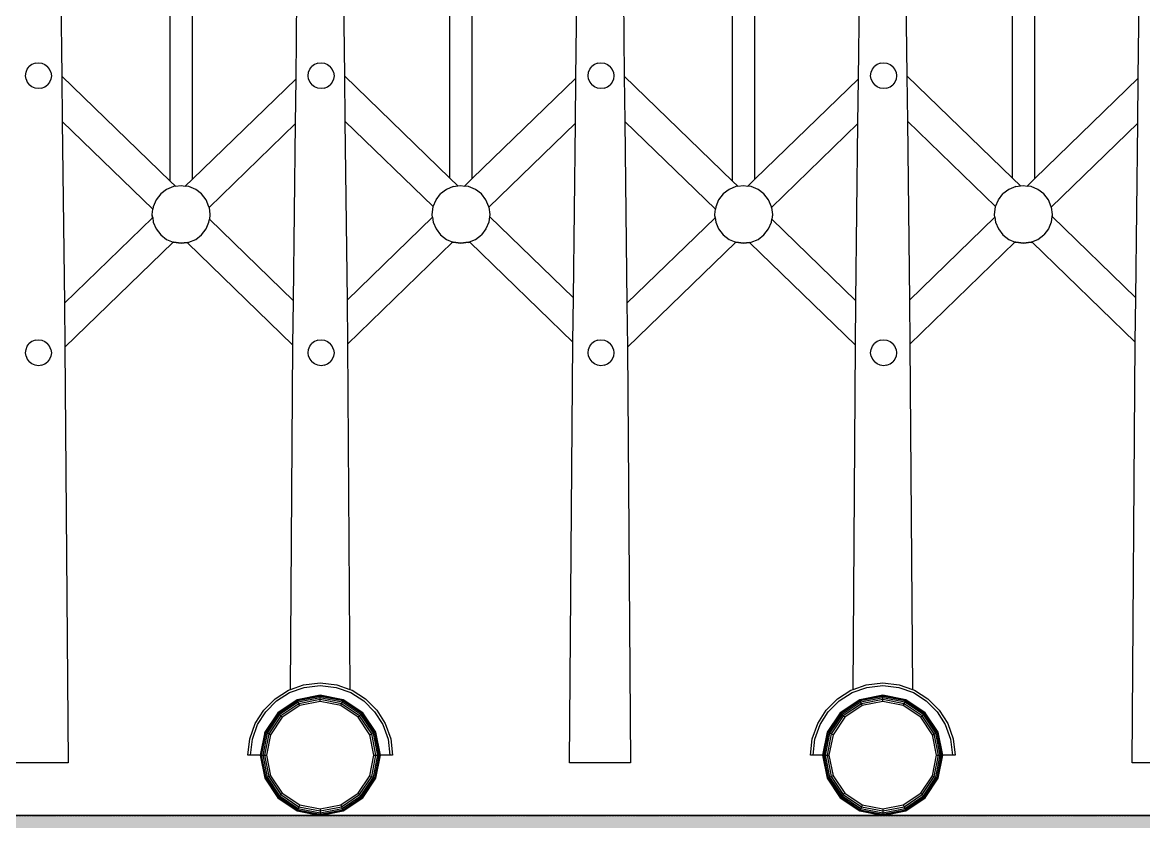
# Model space of a CAD drawing. Extents: x -202236 to 1002404, y -663931 to 1550022.
# Drawn here: x -64242 to -63197, y -351726 to -350982 of the extents above; entities that cross this region are included whole.
import ezdxf

# ---------------------------------------------------------------- set-up
doc = ezdxf.new("R2010")
doc.units = 0
doc.linetypes.add('DOTE', pattern=[2.42, 2, -0.2, 0.02, -0.2])
doc.layers.add('A-AXIS-DOTE', color=14, linetype='DOTE')
doc.layers.add('A-SFCE', color=30, linetype='Continuous')

msp = doc.modelspace()

# ---------------------------------------------------------------- hatches: boundary and pattern name
h = msp.add_hatch()
h.set_pattern_fill('混凝土', color=8, scale=15, angle=-21.69758, style=0, double=1)
h.set_pattern_definition([(50, (-68561.18, -351851.65), (107.589, -9.4128), [11.25, -123.75]), (355, (-68561.18, -351851.65), (-20.8127, 112.8288), [9, -99]), (100.4514, (-68552.21, -351852.44), (86.7764, 103.4159), [9.561, -105.1713]), (46.1842, (-68561.18, -351821.65), (160.0862, -24.8279), [16.875, -185.625]), (96.6356, (-68547.84, -351823.72), (140.1994, 146.1177), [14.3415, -157.757]), (351.1842, (-68561.18, -351821.65), (140.1993, 146.1178), [13.5, -148.5]), (21, (-68546.18, -351829.15), (89.53606, -60.39283), [11.25, -123.75]), (326, (-68546.18, -351829.15), (36.4973, 108.7725), [9, -99]), (71.4514, (-68538.72, -351834.18), (126.0334, 48.3796), [9.561, -105.1713]), (37.5, (-68561.177, -351851.65), (1.82398, 49.93408), [0, -97.8, 0, -100.5, 0, -99.375]), (7.5, (-68561.18, -351851.65), (39.46043, 59.16176), [0, -57.3, 0, -95.55, 0, -37.875]), (327.5, (-68594.627, -351851.65), (80.07337, -3.38323), [0, -37.5, 0, -117, 0, -155.25]), (317.5, (-68609.63, -351851.65), (87.47793, 15.01575), [0, -48.75, 0, -77.7, 0, -110.25])])
h.paths.add_polyline_path([(-55555.67, -351920.63), (-55555.67, -351720.63), (-70458.23, -351720.63), (-70458.23, -351920.63)])

# ---------------------------------------------------------------- linework, layer by layer
at = {"color": 250}
for p, q in [((-64103.92, -351129.65), (-64104.01, -350823.23)), ((-64083.09, -351127.71), (-64083.19, -350823)), ((-63843.18, -351126.81), (-63843.27, -350820.49)), ((-63822.35, -351127.29), (-63822.45, -350820.16)), ((-63579.81, -351129.65), (-63579.9, -350823.23)), ((-63558.98, -351127.71), (-63559.08, -350823)), ((-63319.07, -351126.81), (-63319.16, -350820.49)), ((-63298.25, -351127.29), (-63298.34, -350820.16)), ((-63986.59, -351034.17), (-63985.25, -350917.9)), ((-63942.8, -350916.96), (-63941.49, -351031.55)), ((-63725.84, -351033.75), (-63724.48, -350915.09)), ((-63462.48, -351034.17), (-63461.15, -350917.9)), ((-63418.69, -350916.96), (-63417.38, -351031.55)), ((-63201.74, -351033.75), (-63200.37, -350915.09)), ((-64206.11, -350922.2), (-64204.86, -351031.84)), ((-63682, -350922.2), (-63680.75, -351031.84)), ((-64238.19, -351028.2), (-64236.98, -351025.33)), ((-64236.98, -351025.33), (-64235.1, -351022.89)), ((-64232.67, -351021.01), (-64235.1, -351022.89)), ((-64229.79, -351019.8), (-64232.67, -351021.01)), ((-64229.79, -351019.8), (-64226.6, -351019.37)), ((-64226.6, -351019.37), (-64223.4, -351019.8)), ((-64223.4, -351019.8), (-64220.53, -351021.01)), ((-64220.53, -351021.01), (-64218.1, -351022.89)), ((-64216.22, -351025.33), (-64218.1, -351022.89)), ((-64215, -351028.2), (-64216.22, -351025.33)), ((-63974.82, -351028.2), (-63973.61, -351025.33)), ((-63973.61, -351025.33), (-63971.73, -351022.89)), ((-63969.3, -351021.01), (-63971.73, -351022.89)), ((-63966.42, -351019.8), (-63969.3, -351021.01)), ((-63966.42, -351019.8), (-63963.23, -351019.37)), ((-63963.23, -351019.37), (-63960.03, -351019.8)), ((-63960.03, -351019.8), (-63957.16, -351021.01)), ((-63957.16, -351021.01), (-63954.73, -351022.89)), ((-63952.85, -351025.33), (-63954.73, -351022.89)), ((-63951.63, -351028.2), (-63952.85, -351025.33)), ((-63714.09, -351028.2), (-63712.87, -351025.33)), ((-63712.87, -351025.33), (-63710.99, -351022.89)), ((-63708.56, -351021.01), (-63710.99, -351022.89)), ((-63705.69, -351019.8), (-63708.56, -351021.01)), ((-63705.69, -351019.8), (-63702.49, -351019.37)), ((-63702.49, -351019.37), (-63699.3, -351019.8)), ((-63699.3, -351019.8), (-63696.42, -351021.01)), ((-63696.42, -351021.01), (-63693.99, -351022.89)), ((-63692.11, -351025.33), (-63693.99, -351022.89)), ((-63690.89, -351028.2), (-63692.11, -351025.33)), ((-63450.72, -351028.2), (-63449.5, -351025.33)), ((-63449.5, -351025.33), (-63447.62, -351022.89)), ((-63445.19, -351021.01), (-63447.62, -351022.89)), ((-63442.31, -351019.8), (-63445.19, -351021.01)), ((-63442.31, -351019.8), (-63439.12, -351019.37)), ((-63439.12, -351019.37), (-63435.93, -351019.8)), ((-63435.93, -351019.8), (-63433.05, -351021.01)), ((-63433.05, -351021.01), (-63430.62, -351022.89)), ((-63428.74, -351025.33), (-63430.62, -351022.89)), ((-63427.52, -351028.2), (-63428.74, -351025.33)), ((-64238.62, -351031.39), (-64238.19, -351028.2)), ((-64238.19, -351034.59), (-64238.62, -351031.39)), ((-64238.19, -351034.59), (-64236.98, -351037.46)), ((-64215, -351034.59), (-64216.22, -351037.46)), ((-64215, -351028.2), (-64214.57, -351031.39)), ((-64214.57, -351031.39), (-64215, -351034.59)), ((-64204.86, -351031.84), (-64103.92, -351129.65)), ((-64204.86, -351031.84), (-64204.37, -351074.05)), ((-64083.09, -351127.71), (-63986.59, -351034.17)), ((-63987.07, -351076.04), (-63986.59, -351034.17)), ((-63975.25, -351031.39), (-63974.82, -351028.2)), ((-63974.82, -351034.59), (-63975.25, -351031.39)), ((-63974.82, -351034.59), (-63973.61, -351037.46)), ((-63951.63, -351034.59), (-63952.85, -351037.46)), ((-63951.63, -351028.2), (-63951.2, -351031.39)), ((-63951.2, -351031.39), (-63951.63, -351034.59)), ((-63941.49, -351031.55), (-63843.18, -351126.81)), ((-63941.49, -351031.55), (-63941, -351073.76)), ((-63822.35, -351127.29), (-63725.84, -351033.75)), ((-63726.32, -351075.62), (-63725.84, -351033.75)), ((-63714.52, -351031.39), (-63714.09, -351028.2)), ((-63714.09, -351034.59), (-63714.52, -351031.39)), ((-63714.09, -351034.59), (-63712.87, -351037.46)), ((-63690.89, -351034.59), (-63692.11, -351037.46)), ((-63690.89, -351028.2), (-63690.46, -351031.39)), ((-63690.46, -351031.39), (-63690.89, -351034.59)), ((-63680.75, -351031.84), (-63579.81, -351129.65)), ((-63680.75, -351031.84), (-63680.26, -351074.05)), ((-63558.98, -351127.71), (-63462.48, -351034.17)), ((-63462.96, -351076.04), (-63462.48, -351034.17)), ((-63451.15, -351031.39), (-63450.72, -351028.2)), ((-63450.72, -351034.59), (-63451.15, -351031.39)), ((-63450.72, -351034.59), (-63449.5, -351037.46)), ((-63427.52, -351034.59), (-63428.74, -351037.46)), ((-63427.52, -351028.2), (-63427.09, -351031.39)), ((-63427.09, -351031.39), (-63427.52, -351034.59)), ((-63417.38, -351031.55), (-63319.07, -351126.81)), ((-63417.38, -351031.55), (-63416.9, -351073.76)), ((-63298.25, -351127.29), (-63201.74, -351033.75)), ((-63202.22, -351075.62), (-63201.74, -351033.75)), ((-64236.98, -351037.46), (-64235.1, -351039.89)), ((-64232.67, -351041.78), (-64235.1, -351039.89)), ((-64229.79, -351042.99), (-64232.67, -351041.78)), ((-64226.6, -351043.42), (-64229.79, -351042.99)), ((-64223.4, -351042.99), (-64226.6, -351043.42)), ((-64223.4, -351042.99), (-64220.53, -351041.78)), ((-64220.53, -351041.78), (-64218.1, -351039.89)), ((-64216.22, -351037.46), (-64218.1, -351039.89)), ((-63973.61, -351037.46), (-63971.73, -351039.89)), ((-63969.3, -351041.78), (-63971.73, -351039.89)), ((-63966.42, -351042.99), (-63969.3, -351041.78)), ((-63963.23, -351043.42), (-63966.42, -351042.99)), ((-63960.03, -351042.99), (-63963.23, -351043.42)), ((-63960.03, -351042.99), (-63957.16, -351041.78)), ((-63957.16, -351041.78), (-63954.73, -351039.89)), ((-63952.85, -351037.46), (-63954.73, -351039.89)), ((-63712.87, -351037.46), (-63710.99, -351039.89)), ((-63708.56, -351041.78), (-63710.99, -351039.89)), ((-63705.69, -351042.99), (-63708.56, -351041.78)), ((-63702.49, -351043.42), (-63705.69, -351042.99)), ((-63699.3, -351042.99), (-63702.49, -351043.42)), ((-63699.3, -351042.99), (-63696.42, -351041.78)), ((-63696.42, -351041.78), (-63693.99, -351039.89)), ((-63692.11, -351037.46), (-63693.99, -351039.89)), ((-63449.5, -351037.46), (-63447.62, -351039.89)), ((-63445.19, -351041.78), (-63447.62, -351039.89)), ((-63442.31, -351042.99), (-63445.19, -351041.78)), ((-63439.12, -351043.42), (-63442.31, -351042.99)), ((-63435.93, -351042.99), (-63439.12, -351043.42)), ((-63435.93, -351042.99), (-63433.05, -351041.78)), ((-63433.05, -351041.78), (-63430.62, -351039.89)), ((-63428.74, -351037.46), (-63430.62, -351039.89)), ((-64119.93, -351155.88), (-64204.37, -351074.05)), ((-64204.37, -351074.05), (-64202.43, -351243.38)), ((-63987.07, -351076.04), (-64067.63, -351154.13)), ((-63988.96, -351241.05), (-63987.07, -351076.04)), ((-63858.84, -351153.38), (-63941, -351073.76)), ((-63941, -351073.76), (-63939.09, -351240.45)), ((-63726.32, -351075.62), (-63806.94, -351153.76)), ((-63728.19, -351238.24), (-63726.32, -351075.62)), ((-63595.82, -351155.88), (-63680.26, -351074.05)), ((-63680.26, -351074.05), (-63678.32, -351243.38)), ((-63462.96, -351076.04), (-63543.52, -351154.13)), ((-63464.85, -351241.05), (-63462.96, -351076.04)), ((-63334.73, -351153.38), (-63416.9, -351073.76)), ((-63416.9, -351073.76), (-63414.99, -351240.45)), ((-63202.22, -351075.62), (-63282.84, -351153.76)), ((-63204.08, -351238.24), (-63202.22, -351075.62)), ((-64103.92, -351129.65), (-64098.99, -351134.42)), ((-64089.82, -351134.22), (-64083.09, -351127.71)), ((-63843.18, -351126.81), (-63835.68, -351134.08)), ((-63822.35, -351127.29), (-63829.45, -351134.17)), ((-63579.81, -351129.65), (-63574.89, -351134.42)), ((-63565.71, -351134.22), (-63558.98, -351127.71)), ((-63319.07, -351126.81), (-63311.57, -351134.08)), ((-63298.25, -351127.29), (-63305.35, -351134.17)), ((-64107.24, -351137.38), (-64112.68, -351141.59)), ((-64100.81, -351134.67), (-64107.24, -351137.38)), ((-64098.99, -351134.42), (-64100.81, -351134.67)), ((-64098.99, -351134.42), (-64093.67, -351133.71)), ((-64093.67, -351133.71), (-64089.82, -351134.22)), ((-64086.52, -351134.67), (-64089.82, -351134.22)), ((-64080.09, -351137.38), (-64086.52, -351134.67)), ((-64074.65, -351141.59), (-64080.09, -351137.38)), ((-63846.5, -351137.38), (-63851.95, -351141.59)), ((-63840.07, -351134.67), (-63846.5, -351137.38)), ((-63840.07, -351134.67), (-63835.68, -351134.08)), ((-63835.68, -351134.08), (-63832.93, -351133.71)), ((-63832.93, -351133.71), (-63829.45, -351134.17)), ((-63825.78, -351134.67), (-63829.45, -351134.17)), ((-63819.35, -351137.38), (-63825.78, -351134.67)), ((-63813.91, -351141.59), (-63819.35, -351137.38)), ((-63583.13, -351137.38), (-63588.58, -351141.59)), ((-63576.7, -351134.67), (-63583.13, -351137.38)), ((-63574.89, -351134.42), (-63576.7, -351134.67)), ((-63574.89, -351134.42), (-63569.56, -351133.71)), ((-63569.56, -351133.71), (-63565.71, -351134.22)), ((-63562.41, -351134.67), (-63565.71, -351134.22)), ((-63555.98, -351137.38), (-63562.41, -351134.67)), ((-63550.54, -351141.59), (-63555.98, -351137.38)), ((-63322.39, -351137.38), (-63327.84, -351141.59)), ((-63315.97, -351134.67), (-63322.39, -351137.38)), ((-63315.97, -351134.67), (-63311.57, -351134.08)), ((-63311.57, -351134.08), (-63308.82, -351133.71)), ((-63308.82, -351133.71), (-63305.35, -351134.17)), ((-63301.67, -351134.67), (-63305.35, -351134.17)), ((-63295.25, -351137.38), (-63301.67, -351134.67)), ((-63289.8, -351141.59), (-63295.25, -351137.38)), ((-64116.89, -351147.04), (-64119.61, -351153.46)), ((-64112.68, -351141.59), (-64116.89, -351147.04)), ((-64070.44, -351147.04), (-64074.65, -351141.59)), ((-64067.72, -351153.46), (-64070.44, -351147.04)), ((-63858.84, -351153.38), (-63856.16, -351147.04)), ((-63856.16, -351147.04), (-63851.95, -351141.59)), ((-63809.7, -351147.04), (-63813.91, -351141.59)), ((-63806.98, -351153.46), (-63809.7, -351147.04)), ((-63592.79, -351147.04), (-63595.5, -351153.46)), ((-63588.58, -351141.59), (-63592.79, -351147.04)), ((-63546.33, -351147.04), (-63550.54, -351141.59)), ((-63543.61, -351153.46), (-63546.33, -351147.04)), ((-63334.73, -351153.38), (-63332.05, -351147.04)), ((-63332.05, -351147.04), (-63327.84, -351141.59)), ((-63285.59, -351147.04), (-63289.8, -351141.59)), ((-63282.88, -351153.46), (-63285.59, -351147.04)), ((-64120.57, -351160.61), (-64119.93, -351155.88)), ((-64120.55, -351160.77), (-64120.57, -351160.61)), ((-64120.57, -351160.92), (-64120.55, -351160.77)), ((-64120.2, -351163.67), (-64120.57, -351160.92)), ((-64120.16, -351163.64), (-64120.55, -351160.77)), ((-64119.61, -351153.46), (-64119.93, -351155.88)), ((-64067.63, -351154.13), (-64067.72, -351153.46)), ((-64067.63, -351154.13), (-64066.76, -351160.61)), ((-64066.78, -351160.77), (-64067.36, -351165.08)), ((-64066.76, -351160.92), (-64067.32, -351165.11)), ((-64066.76, -351160.61), (-64066.78, -351160.77)), ((-64066.78, -351160.77), (-64066.76, -351160.92)), ((-63859.83, -351160.61), (-63858.87, -351153.46)), ((-63859.81, -351160.77), (-63859.83, -351160.61)), ((-63859.83, -351160.92), (-63859.81, -351160.77)), ((-63859.51, -351163.31), (-63859.83, -351160.92)), ((-63859.47, -351163.27), (-63859.81, -351160.77)), ((-63858.87, -351153.46), (-63858.84, -351153.38)), ((-63806.94, -351153.76), (-63806.98, -351153.46)), ((-63806.94, -351153.76), (-63806.02, -351160.61)), ((-63806.04, -351160.77), (-63806.29, -351162.56)), ((-63806.02, -351160.92), (-63806.25, -351162.6)), ((-63806.02, -351160.61), (-63806.04, -351160.77)), ((-63806.04, -351160.77), (-63806.02, -351160.92)), ((-63596.46, -351160.61), (-63595.82, -351155.88)), ((-63596.44, -351160.77), (-63596.46, -351160.61)), ((-63596.46, -351160.92), (-63596.44, -351160.77)), ((-63596.09, -351163.67), (-63596.46, -351160.92)), ((-63596.05, -351163.64), (-63596.44, -351160.77)), ((-63595.5, -351153.46), (-63595.82, -351155.88)), ((-63543.52, -351154.13), (-63543.61, -351153.46)), ((-63543.52, -351154.13), (-63542.65, -351160.61)), ((-63542.67, -351160.77), (-63543.25, -351165.08)), ((-63542.65, -351160.92), (-63543.22, -351165.11)), ((-63542.65, -351160.61), (-63542.67, -351160.77)), ((-63542.67, -351160.77), (-63542.65, -351160.92)), ((-63335.72, -351160.61), (-63334.76, -351153.46)), ((-63335.7, -351160.77), (-63335.72, -351160.61)), ((-63335.72, -351160.92), (-63335.7, -351160.77)), ((-63335.4, -351163.31), (-63335.72, -351160.92)), ((-63335.37, -351163.27), (-63335.7, -351160.77)), ((-63334.76, -351153.46), (-63334.73, -351153.38)), ((-63282.84, -351153.76), (-63282.88, -351153.46)), ((-63282.84, -351153.76), (-63281.91, -351160.61)), ((-63281.94, -351160.77), (-63282.18, -351162.56)), ((-63281.91, -351160.92), (-63282.14, -351162.6)), ((-63281.91, -351160.61), (-63281.94, -351160.77)), ((-63281.94, -351160.77), (-63281.91, -351160.92)), ((-64202.43, -351243.38), (-64120.2, -351163.67)), ((-64120.2, -351163.67), (-64120.16, -351163.64)), ((-64120.16, -351163.64), (-64119.61, -351167.76)), ((-64119.61, -351167.76), (-64116.89, -351174.18)), ((-64070.44, -351174.18), (-64067.72, -351167.76)), ((-64067.72, -351167.76), (-64067.36, -351165.08)), ((-64067.36, -351165.08), (-64067.32, -351165.11)), ((-64067.32, -351165.11), (-63988.96, -351241.05)), ((-63939.09, -351240.45), (-63859.51, -351163.31)), ((-63859.51, -351163.31), (-63859.47, -351163.27)), ((-63859.47, -351163.27), (-63858.87, -351167.76)), ((-63858.87, -351167.76), (-63856.16, -351174.18)), ((-63806.98, -351167.76), (-63809.7, -351174.18)), ((-63806.29, -351162.56), (-63806.98, -351167.76)), ((-63806.29, -351162.56), (-63806.25, -351162.6)), ((-63806.25, -351162.6), (-63728.19, -351238.24)), ((-63678.32, -351243.38), (-63596.09, -351163.67)), ((-63596.09, -351163.67), (-63596.05, -351163.64)), ((-63596.05, -351163.64), (-63595.5, -351167.76)), ((-63595.5, -351167.76), (-63592.79, -351174.18)), ((-63546.33, -351174.18), (-63543.61, -351167.76)), ((-63543.61, -351167.76), (-63543.25, -351165.08)), ((-63543.25, -351165.08), (-63543.22, -351165.11)), ((-63543.22, -351165.11), (-63464.85, -351241.05)), ((-63414.99, -351240.45), (-63335.4, -351163.31)), ((-63335.4, -351163.31), (-63335.37, -351163.27)), ((-63335.37, -351163.27), (-63334.76, -351167.76)), ((-63334.76, -351167.76), (-63332.05, -351174.18)), ((-63282.88, -351167.76), (-63285.59, -351174.18)), ((-63282.18, -351162.56), (-63282.88, -351167.76)), ((-63282.18, -351162.56), (-63282.14, -351162.6)), ((-63282.14, -351162.6), (-63204.08, -351238.24)), ((-64116.89, -351174.18), (-64112.68, -351179.63)), ((-64112.68, -351179.63), (-64107.24, -351183.84)), ((-64080.09, -351183.84), (-64074.65, -351179.63)), ((-64074.65, -351179.63), (-64070.44, -351174.18)), ((-63856.16, -351174.18), (-63851.95, -351179.63)), ((-63851.95, -351179.63), (-63846.5, -351183.84)), ((-63819.35, -351183.84), (-63813.91, -351179.63)), ((-63809.7, -351174.18), (-63813.91, -351179.63)), ((-63592.79, -351174.18), (-63588.58, -351179.63)), ((-63588.58, -351179.63), (-63583.13, -351183.84)), ((-63555.98, -351183.84), (-63550.54, -351179.63)), ((-63550.54, -351179.63), (-63546.33, -351174.18)), ((-63332.05, -351174.18), (-63327.84, -351179.63)), ((-63327.84, -351179.63), (-63322.39, -351183.84)), ((-63295.25, -351183.84), (-63289.8, -351179.63)), ((-63285.59, -351174.18), (-63289.8, -351179.63)), ((-64101.23, -351186.69), (-64201.96, -351284.33)), ((-64107.24, -351183.84), (-64101, -351186.47)), ((-64101, -351186.47), (-64101.23, -351186.69)), ((-64100.81, -351186.86), (-64101.23, -351186.69)), ((-64100.81, -351186.55), (-64101, -351186.47)), ((-64093.67, -351187.52), (-64100.81, -351186.55)), ((-64093.67, -351187.82), (-64100.81, -351186.86)), ((-64088.06, -351186.76), (-64093.67, -351187.52)), ((-64087.78, -351187.03), (-64093.67, -351187.82)), ((-64088.06, -351186.76), (-64086.52, -351186.55)), ((-64087.78, -351187.03), (-64088.06, -351186.76)), ((-63989.43, -351282.33), (-64087.78, -351187.03)), ((-64086.52, -351186.55), (-64080.09, -351183.84)), ((-63840.79, -351186.56), (-63938.62, -351281.4)), ((-63846.5, -351183.84), (-63840.56, -351186.35)), ((-63840.56, -351186.35), (-63840.79, -351186.56)), ((-63840.07, -351186.86), (-63840.79, -351186.56)), ((-63840.07, -351186.55), (-63840.56, -351186.35)), ((-63832.93, -351187.52), (-63840.07, -351186.55)), ((-63832.93, -351187.82), (-63840.07, -351186.86)), ((-63825.78, -351186.55), (-63832.93, -351187.52)), ((-63825.78, -351186.86), (-63832.93, -351187.82)), ((-63825.78, -351186.55), (-63824.96, -351186.21)), ((-63825.78, -351186.86), (-63824.74, -351186.42)), ((-63824.96, -351186.21), (-63819.35, -351183.84)), ((-63824.74, -351186.42), (-63824.96, -351186.21)), ((-63728.66, -351279.52), (-63824.74, -351186.42)), ((-63577.12, -351186.69), (-63677.85, -351284.33)), ((-63583.13, -351183.84), (-63576.9, -351186.47)), ((-63576.9, -351186.47), (-63577.12, -351186.69)), ((-63576.7, -351186.86), (-63577.12, -351186.69)), ((-63576.7, -351186.55), (-63576.9, -351186.47)), ((-63569.56, -351187.52), (-63576.7, -351186.55)), ((-63569.56, -351187.82), (-63576.7, -351186.86)), ((-63563.95, -351186.76), (-63569.56, -351187.52)), ((-63563.67, -351187.03), (-63569.56, -351187.82)), ((-63563.95, -351186.76), (-63562.41, -351186.55)), ((-63563.67, -351187.03), (-63563.95, -351186.76)), ((-63465.32, -351282.33), (-63563.67, -351187.03)), ((-63562.41, -351186.55), (-63555.98, -351183.84)), ((-63316.68, -351186.56), (-63414.52, -351281.4)), ((-63322.39, -351183.84), (-63316.46, -351186.35)), ((-63316.46, -351186.35), (-63316.68, -351186.56)), ((-63315.97, -351186.86), (-63316.68, -351186.56)), ((-63315.97, -351186.55), (-63316.46, -351186.35)), ((-63308.82, -351187.52), (-63315.97, -351186.55)), ((-63308.82, -351187.82), (-63315.97, -351186.86)), ((-63301.67, -351186.55), (-63308.82, -351187.52)), ((-63301.67, -351186.86), (-63308.82, -351187.82)), ((-63301.67, -351186.55), (-63300.85, -351186.21)), ((-63301.67, -351186.86), (-63300.63, -351186.42)), ((-63300.85, -351186.21), (-63295.25, -351183.84)), ((-63300.63, -351186.42), (-63300.85, -351186.21)), ((-63204.55, -351279.52), (-63300.63, -351186.42)), ((-64202.43, -351243.38), (-64201.96, -351284.33)), ((-63989.43, -351282.33), (-63988.96, -351241.05)), ((-63939.09, -351240.45), (-63938.62, -351281.4)), ((-63728.66, -351279.52), (-63728.19, -351238.24)), ((-63678.32, -351243.38), (-63677.85, -351284.33)), ((-63465.32, -351282.33), (-63464.85, -351241.05)), ((-63414.99, -351240.45), (-63414.52, -351281.4)), ((-63204.55, -351279.52), (-63204.08, -351238.24)), ((-64238.62, -351289.55), (-64238.19, -351286.35)), ((-64238.19, -351286.35), (-64236.98, -351283.48)), ((-64236.98, -351283.48), (-64235.1, -351281.05)), ((-64232.67, -351279.17), (-64235.1, -351281.05)), ((-64229.79, -351277.95), (-64232.67, -351279.17)), ((-64229.79, -351277.95), (-64226.6, -351277.52)), ((-64226.6, -351277.52), (-64223.4, -351277.95)), ((-64223.4, -351277.95), (-64220.53, -351279.17)), ((-64220.53, -351279.17), (-64218.1, -351281.05)), ((-64216.22, -351283.48), (-64218.1, -351281.05)), ((-64215, -351286.35), (-64216.22, -351283.48)), ((-64215, -351286.35), (-64214.57, -351289.55)), ((-64201.96, -351284.33), (-64198.98, -351671.58)), ((-63991.65, -351603.33), (-63989.43, -351282.33)), ((-63975.25, -351289.55), (-63974.82, -351286.35)), ((-63974.82, -351286.35), (-63973.61, -351283.48)), ((-63973.61, -351283.48), (-63971.73, -351281.05)), ((-63969.3, -351279.17), (-63971.73, -351281.05)), ((-63966.42, -351277.95), (-63969.3, -351279.17)), ((-63966.42, -351277.95), (-63963.23, -351277.52)), ((-63963.23, -351277.52), (-63960.03, -351277.95)), ((-63960.03, -351277.95), (-63957.16, -351279.17)), ((-63957.16, -351279.17), (-63954.73, -351281.05)), ((-63952.85, -351283.48), (-63954.73, -351281.05)), ((-63951.63, -351286.35), (-63952.85, -351283.48)), ((-63951.63, -351286.35), (-63951.2, -351289.55)), ((-63938.62, -351281.4), (-63936.4, -351603.33)), ((-63731.69, -351671.58), (-63728.66, -351279.52)), ((-63714.52, -351289.55), (-63714.09, -351286.35)), ((-63714.09, -351286.35), (-63712.87, -351283.48)), ((-63712.87, -351283.48), (-63710.99, -351281.05)), ((-63708.56, -351279.17), (-63710.99, -351281.05)), ((-63705.69, -351277.95), (-63708.56, -351279.17)), ((-63705.69, -351277.95), (-63702.49, -351277.52)), ((-63702.49, -351277.52), (-63699.3, -351277.95)), ((-63699.3, -351277.95), (-63696.42, -351279.17)), ((-63696.42, -351279.17), (-63693.99, -351281.05)), ((-63692.11, -351283.48), (-63693.99, -351281.05)), ((-63690.89, -351286.35), (-63692.11, -351283.48)), ((-63690.89, -351286.35), (-63690.46, -351289.55)), ((-63677.85, -351284.33), (-63674.88, -351671.58)), ((-63467.54, -351603.33), (-63465.32, -351282.33)), ((-63451.15, -351289.55), (-63450.72, -351286.35)), ((-63450.72, -351286.35), (-63449.5, -351283.48)), ((-63449.5, -351283.48), (-63447.62, -351281.05)), ((-63445.19, -351279.17), (-63447.62, -351281.05)), ((-63442.31, -351277.95), (-63445.19, -351279.17)), ((-63442.31, -351277.95), (-63439.12, -351277.52)), ((-63439.12, -351277.52), (-63435.93, -351277.95)), ((-63435.93, -351277.95), (-63433.05, -351279.17)), ((-63433.05, -351279.17), (-63430.62, -351281.05)), ((-63428.74, -351283.48), (-63430.62, -351281.05)), ((-63427.52, -351286.35), (-63428.74, -351283.48)), ((-63427.52, -351286.35), (-63427.09, -351289.55)), ((-63414.52, -351281.4), (-63412.29, -351603.33)), ((-63207.59, -351671.58), (-63204.55, -351279.52)), ((-64238.19, -351292.74), (-64238.62, -351289.55)), ((-64238.19, -351292.74), (-64236.98, -351295.62)), ((-64236.98, -351295.62), (-64235.1, -351298.05)), ((-64216.22, -351295.62), (-64218.1, -351298.05)), ((-64215, -351292.74), (-64216.22, -351295.62)), ((-64214.57, -351289.55), (-64215, -351292.74)), ((-63974.82, -351292.74), (-63975.25, -351289.55)), ((-63974.82, -351292.74), (-63973.61, -351295.62)), ((-63973.61, -351295.62), (-63971.73, -351298.05)), ((-63952.85, -351295.62), (-63954.73, -351298.05)), ((-63951.63, -351292.74), (-63952.85, -351295.62)), ((-63951.2, -351289.55), (-63951.63, -351292.74)), ((-63714.09, -351292.74), (-63714.52, -351289.55)), ((-63714.09, -351292.74), (-63712.87, -351295.62)), ((-63712.87, -351295.62), (-63710.99, -351298.05)), ((-63692.11, -351295.62), (-63693.99, -351298.05)), ((-63690.89, -351292.74), (-63692.11, -351295.62)), ((-63690.46, -351289.55), (-63690.89, -351292.74)), ((-63450.72, -351292.74), (-63451.15, -351289.55)), ((-63450.72, -351292.74), (-63449.5, -351295.62)), ((-63449.5, -351295.62), (-63447.62, -351298.05)), ((-63428.74, -351295.62), (-63430.62, -351298.05)), ((-63427.52, -351292.74), (-63428.74, -351295.62)), ((-63427.09, -351289.55), (-63427.52, -351292.74)), ((-64232.67, -351299.93), (-64235.1, -351298.05)), ((-64229.79, -351301.14), (-64232.67, -351299.93)), ((-64226.6, -351301.57), (-64229.79, -351301.14)), ((-64223.4, -351301.14), (-64226.6, -351301.57)), ((-64223.4, -351301.14), (-64220.53, -351299.93)), ((-64220.53, -351299.93), (-64218.1, -351298.05)), ((-63969.3, -351299.93), (-63971.73, -351298.05)), ((-63966.42, -351301.14), (-63969.3, -351299.93)), ((-63963.23, -351301.57), (-63966.42, -351301.14)), ((-63960.03, -351301.14), (-63963.23, -351301.57)), ((-63960.03, -351301.14), (-63957.16, -351299.93)), ((-63957.16, -351299.93), (-63954.73, -351298.05)), ((-63708.56, -351299.93), (-63710.99, -351298.05)), ((-63705.69, -351301.14), (-63708.56, -351299.93)), ((-63702.49, -351301.57), (-63705.69, -351301.14)), ((-63699.3, -351301.14), (-63702.49, -351301.57)), ((-63699.3, -351301.14), (-63696.42, -351299.93)), ((-63696.42, -351299.93), (-63693.99, -351298.05)), ((-63445.19, -351299.93), (-63447.62, -351298.05)), ((-63442.31, -351301.14), (-63445.19, -351299.93)), ((-63439.12, -351301.57), (-63442.31, -351301.14)), ((-63435.93, -351301.14), (-63439.12, -351301.57)), ((-63435.93, -351301.14), (-63433.05, -351299.93)), ((-63433.05, -351299.93), (-63430.62, -351298.05)), ((-63991.65, -351603.33), (-63979.47, -351598.97)), ((-63979.47, -351598.97), (-63964.02, -351597.19)), ((-63978.91, -351601.37), (-63964.02, -351599.65)), ((-63964.02, -351597.19), (-63948.58, -351598.97)), ((-63964.02, -351599.65), (-63949.14, -351601.37)), ((-63948.58, -351598.97), (-63936.4, -351603.33)), ((-63467.54, -351603.33), (-63455.36, -351598.97)), ((-63455.36, -351598.97), (-63439.91, -351597.19)), ((-63454.8, -351601.37), (-63439.91, -351599.65)), ((-63439.91, -351597.19), (-63424.47, -351598.97)), ((-63439.91, -351599.65), (-63425.03, -351601.37)), ((-63424.47, -351598.97), (-63412.29, -351603.33)), ((-64006.17, -351612.01), (-63993.65, -351604.05)), ((-64004.64, -351613.93), (-63992.58, -351606.26)), ((-63993.65, -351604.05), (-63991.65, -351603.33)), ((-63992.58, -351606.26), (-63978.91, -351601.37)), ((-63964.02, -351608.56), (-63985.47, -351612.82)), ((-63964.02, -351608.85), (-63985.36, -351613.09)), ((-63964.02, -351609.7), (-63985.03, -351613.88)), ((-63942.58, -351612.82), (-63964.02, -351608.56)), ((-63964.02, -351608.85), (-63964.02, -351608.56)), ((-63942.69, -351613.09), (-63964.02, -351608.85)), ((-63964.02, -351609.7), (-63964.02, -351608.85)), ((-63943.01, -351613.88), (-63964.02, -351609.7)), ((-63964.02, -351611.02), (-63964.02, -351609.7)), ((-63949.14, -351601.37), (-63935.47, -351606.26)), ((-63936.4, -351603.33), (-63934.39, -351604.05)), ((-63935.47, -351606.26), (-63923.41, -351613.93)), ((-63934.39, -351604.05), (-63921.88, -351612.01)), ((-63482.06, -351612.01), (-63469.54, -351604.05)), ((-63480.53, -351613.93), (-63468.47, -351606.26)), ((-63469.54, -351604.05), (-63467.54, -351603.33)), ((-63468.47, -351606.26), (-63454.8, -351601.37)), ((-63439.91, -351608.56), (-63461.36, -351612.82)), ((-63439.91, -351608.85), (-63461.25, -351613.09)), ((-63439.91, -351609.7), (-63460.92, -351613.88)), ((-63418.47, -351612.82), (-63439.91, -351608.56)), ((-63439.91, -351608.85), (-63439.91, -351608.56)), ((-63418.58, -351613.09), (-63439.91, -351608.85)), ((-63439.91, -351609.7), (-63439.91, -351608.85)), ((-63418.91, -351613.88), (-63439.91, -351609.7)), ((-63439.91, -351611.02), (-63439.91, -351609.7)), ((-63425.03, -351601.37), (-63411.36, -351606.26)), ((-63412.29, -351603.33), (-63410.28, -351604.05)), ((-63411.36, -351606.26), (-63399.3, -351613.93)), ((-63410.28, -351604.05), (-63397.77, -351612.01)), ((-64016.61, -351622.45), (-64006.17, -351612.01)), ((-64014.69, -351624), (-64004.64, -351613.93)), ((-63985.47, -351612.82), (-64003.65, -351624.97)), ((-63985.36, -351613.09), (-64003.44, -351625.18)), ((-63985.03, -351613.88), (-64002.84, -351625.78)), ((-63984.52, -351615.1), (-64001.91, -351626.71)), ((-63983.89, -351616.64), (-64000.73, -351627.89)), ((-63983.18, -351618.35), (-63999.42, -351629.2)), ((-63985.36, -351613.09), (-63985.47, -351612.82)), ((-63985.03, -351613.88), (-63985.36, -351613.09)), ((-63984.52, -351615.1), (-63985.03, -351613.88)), ((-63964.02, -351611.02), (-63984.52, -351615.1)), ((-63983.89, -351616.64), (-63984.52, -351615.1)), ((-63964.02, -351612.69), (-63983.89, -351616.64)), ((-63983.18, -351618.35), (-63983.89, -351616.64)), ((-63964.02, -351614.53), (-63983.18, -351618.35)), ((-63943.52, -351615.1), (-63964.02, -351611.02)), ((-63964.02, -351612.69), (-63964.02, -351611.02)), ((-63944.16, -351616.64), (-63964.02, -351612.69)), ((-63964.02, -351614.53), (-63964.02, -351612.69)), ((-63944.86, -351618.35), (-63964.02, -351614.53)), ((-63944.86, -351618.35), (-63944.16, -351616.64)), ((-63928.62, -351629.2), (-63944.86, -351618.35)), ((-63944.16, -351616.64), (-63943.52, -351615.1)), ((-63927.32, -351627.89), (-63944.16, -351616.64)), ((-63943.52, -351615.1), (-63943.01, -351613.88)), ((-63926.14, -351626.71), (-63943.52, -351615.1)), ((-63943.01, -351613.88), (-63942.69, -351613.09)), ((-63925.2, -351625.78), (-63943.01, -351613.88)), ((-63942.69, -351613.09), (-63942.58, -351612.82)), ((-63924.6, -351625.18), (-63942.69, -351613.09)), ((-63924.4, -351624.97), (-63942.58, -351612.82)), ((-63923.41, -351613.93), (-63913.35, -351624)), ((-63921.88, -351612.01), (-63911.43, -351622.45)), ((-63492.5, -351622.45), (-63482.06, -351612.01)), ((-63490.59, -351624), (-63480.53, -351613.93)), ((-63461.36, -351612.82), (-63479.54, -351624.97)), ((-63461.25, -351613.09), (-63479.33, -351625.18)), ((-63460.92, -351613.88), (-63478.73, -351625.78)), ((-63460.42, -351615.1), (-63477.8, -351626.71)), ((-63459.78, -351616.64), (-63476.62, -351627.89)), ((-63459.07, -351618.35), (-63475.31, -351629.2)), ((-63461.25, -351613.09), (-63461.36, -351612.82)), ((-63460.92, -351613.88), (-63461.25, -351613.09)), ((-63460.42, -351615.1), (-63460.92, -351613.88)), ((-63439.91, -351611.02), (-63460.42, -351615.1)), ((-63459.78, -351616.64), (-63460.42, -351615.1)), ((-63439.91, -351612.69), (-63459.78, -351616.64)), ((-63459.07, -351618.35), (-63459.78, -351616.64)), ((-63439.91, -351614.53), (-63459.07, -351618.35)), ((-63419.41, -351615.1), (-63439.91, -351611.02)), ((-63439.91, -351612.69), (-63439.91, -351611.02)), ((-63420.05, -351616.64), (-63439.91, -351612.69)), ((-63439.91, -351614.53), (-63439.91, -351612.69)), ((-63420.76, -351618.35), (-63439.91, -351614.53)), ((-63420.76, -351618.35), (-63420.05, -351616.64)), ((-63404.52, -351629.2), (-63420.76, -351618.35)), ((-63420.05, -351616.64), (-63419.41, -351615.1)), ((-63403.21, -351627.89), (-63420.05, -351616.64)), ((-63419.41, -351615.1), (-63418.91, -351613.88)), ((-63402.03, -351626.71), (-63419.41, -351615.1)), ((-63418.91, -351613.88), (-63418.58, -351613.09)), ((-63401.1, -351625.78), (-63418.91, -351613.88)), ((-63418.58, -351613.09), (-63418.47, -351612.82)), ((-63400.5, -351625.18), (-63418.58, -351613.09)), ((-63400.29, -351624.97), (-63418.47, -351612.82)), ((-63399.3, -351613.93), (-63389.24, -351624)), ((-63397.77, -351612.01), (-63387.33, -351622.45)), ((-64024.57, -351634.97), (-64016.61, -351622.45)), ((-64022.36, -351636.06), (-64014.69, -351624)), ((-64003.65, -351624.97), (-64015.8, -351643.15)), ((-64003.44, -351625.18), (-64015.53, -351643.26)), ((-64002.84, -351625.78), (-64014.74, -351643.59)), ((-64001.91, -351626.71), (-64013.52, -351644.09)), ((-64000.73, -351627.89), (-64011.98, -351644.73)), ((-63999.42, -351629.2), (-64010.27, -351645.44)), ((-64003.44, -351625.18), (-64003.65, -351624.97)), ((-64002.84, -351625.78), (-64003.44, -351625.18)), ((-64001.91, -351626.71), (-64002.84, -351625.78)), ((-64000.73, -351627.89), (-64001.91, -351626.71)), ((-63999.42, -351629.2), (-64000.73, -351627.89)), ((-63928.62, -351629.2), (-63927.32, -351627.89)), ((-63917.77, -351645.44), (-63928.62, -351629.2)), ((-63927.32, -351627.89), (-63926.14, -351626.71)), ((-63916.07, -351644.73), (-63927.32, -351627.89)), ((-63926.14, -351626.71), (-63925.2, -351625.78)), ((-63914.53, -351644.09), (-63926.14, -351626.71)), ((-63925.2, -351625.78), (-63924.6, -351625.18)), ((-63913.3, -351643.59), (-63925.2, -351625.78)), ((-63924.6, -351625.18), (-63924.4, -351624.97)), ((-63912.52, -351643.26), (-63924.6, -351625.18)), ((-63912.25, -351643.15), (-63924.4, -351624.97)), ((-63913.35, -351624), (-63905.68, -351636.06)), ((-63911.43, -351622.45), (-63903.47, -351634.97)), ((-63500.46, -351634.97), (-63492.5, -351622.45)), ((-63498.26, -351636.06), (-63490.59, -351624)), ((-63479.54, -351624.97), (-63491.69, -351643.15)), ((-63479.33, -351625.18), (-63491.42, -351643.26)), ((-63478.73, -351625.78), (-63490.63, -351643.59)), ((-63477.8, -351626.71), (-63489.41, -351644.09)), ((-63476.62, -351627.89), (-63487.87, -351644.73)), ((-63475.31, -351629.2), (-63486.16, -351645.44)), ((-63479.33, -351625.18), (-63479.54, -351624.97)), ((-63478.73, -351625.78), (-63479.33, -351625.18)), ((-63477.8, -351626.71), (-63478.73, -351625.78)), ((-63476.62, -351627.89), (-63477.8, -351626.71)), ((-63475.31, -351629.2), (-63476.62, -351627.89)), ((-63404.52, -351629.2), (-63403.21, -351627.89)), ((-63393.66, -351645.44), (-63404.52, -351629.2)), ((-63403.21, -351627.89), (-63402.03, -351626.71)), ((-63391.96, -351644.73), (-63403.21, -351627.89)), ((-63402.03, -351626.71), (-63401.1, -351625.78)), ((-63390.42, -351644.09), (-63402.03, -351626.71)), ((-63401.1, -351625.78), (-63400.5, -351625.18)), ((-63389.2, -351643.59), (-63401.1, -351625.78)), ((-63400.5, -351625.18), (-63400.29, -351624.97)), ((-63388.41, -351643.26), (-63400.5, -351625.18)), ((-63388.14, -351643.15), (-63400.29, -351624.97)), ((-63389.24, -351624), (-63381.57, -351636.06)), ((-63387.33, -351622.45), (-63379.36, -351634.97)), ((-64029.65, -351649.15), (-64024.57, -351634.97)), ((-64027.25, -351649.73), (-64022.36, -351636.06)), ((-63905.68, -351636.06), (-63900.79, -351649.73)), ((-63903.47, -351634.97), (-63898.4, -351649.15)), ((-63505.54, -351649.15), (-63500.46, -351634.97)), ((-63503.14, -351649.73), (-63498.26, -351636.06)), ((-63381.57, -351636.06), (-63376.68, -351649.73)), ((-63379.36, -351634.97), (-63374.29, -351649.15)), ((-64031.43, -351664.6), (-64029.65, -351649.15)), ((-64028.97, -351664.6), (-64027.25, -351649.73)), ((-64015.8, -351643.15), (-64020.06, -351664.6)), ((-64015.53, -351643.26), (-64019.77, -351664.6)), ((-64014.74, -351643.59), (-64018.92, -351664.6)), ((-64013.52, -351644.09), (-64017.6, -351664.6)), ((-64011.98, -351644.73), (-64015.93, -351664.6)), ((-64015.53, -351643.26), (-64015.8, -351643.15)), ((-64014.74, -351643.59), (-64015.53, -351643.26)), ((-64013.52, -351644.09), (-64014.74, -351643.59)), ((-64010.27, -351645.44), (-64014.08, -351664.6)), ((-64011.98, -351644.73), (-64013.52, -351644.09)), ((-64010.27, -351645.44), (-64011.98, -351644.73)), ((-63917.77, -351645.44), (-63916.07, -351644.73)), ((-63913.96, -351664.6), (-63917.77, -351645.44)), ((-63916.07, -351644.73), (-63914.53, -351644.09)), ((-63912.11, -351664.6), (-63916.07, -351644.73)), ((-63914.53, -351644.09), (-63913.3, -351643.59)), ((-63910.45, -351664.6), (-63914.53, -351644.09)), ((-63913.3, -351643.59), (-63912.52, -351643.26)), ((-63909.13, -351664.6), (-63913.3, -351643.59)), ((-63912.52, -351643.26), (-63912.25, -351643.15)), ((-63908.28, -351664.6), (-63912.52, -351643.26)), ((-63907.98, -351664.6), (-63912.25, -351643.15)), ((-63900.79, -351649.73), (-63899.08, -351664.6)), ((-63898.4, -351649.15), (-63896.62, -351664.6)), ((-63507.32, -351664.6), (-63505.54, -351649.15)), ((-63504.86, -351664.6), (-63503.14, -351649.73)), ((-63491.69, -351643.15), (-63495.95, -351664.6)), ((-63491.42, -351643.26), (-63495.66, -351664.6)), ((-63490.63, -351643.59), (-63494.81, -351664.6)), ((-63489.41, -351644.09), (-63493.49, -351664.6)), ((-63487.87, -351644.73), (-63491.82, -351664.6)), ((-63491.42, -351643.26), (-63491.69, -351643.15)), ((-63490.63, -351643.59), (-63491.42, -351643.26)), ((-63489.41, -351644.09), (-63490.63, -351643.59)), ((-63486.16, -351645.44), (-63489.98, -351664.6)), ((-63487.87, -351644.73), (-63489.41, -351644.09)), ((-63486.16, -351645.44), (-63487.87, -351644.73)), ((-63393.66, -351645.44), (-63391.96, -351644.73)), ((-63389.85, -351664.6), (-63393.66, -351645.44)), ((-63391.96, -351644.73), (-63390.42, -351644.09)), ((-63388.01, -351664.6), (-63391.96, -351644.73)), ((-63390.42, -351644.09), (-63389.2, -351643.59)), ((-63386.34, -351664.6), (-63390.42, -351644.09)), ((-63389.2, -351643.59), (-63388.41, -351643.26)), ((-63385.02, -351664.6), (-63389.2, -351643.59)), ((-63388.41, -351643.26), (-63388.14, -351643.15)), ((-63384.17, -351664.6), (-63388.41, -351643.26)), ((-63383.88, -351664.6), (-63388.14, -351643.15)), ((-63376.68, -351649.73), (-63374.97, -351664.6)), ((-63374.29, -351649.15), (-63372.51, -351664.6)), ((-64198.98, -351671.58), (-64255.8, -351671.58)), ((-64028.97, -351664.6), (-64031.43, -351664.6)), ((-64020.06, -351664.6), (-64028.97, -351664.6)), ((-64020.06, -351664.6), (-64015.8, -351686.04)), ((-64020.06, -351664.6), (-64019.77, -351664.6)), ((-64019.77, -351664.6), (-64015.53, -351685.93)), ((-64019.77, -351664.6), (-64018.92, -351664.6)), ((-64018.92, -351664.6), (-64014.74, -351685.6)), ((-64018.92, -351664.6), (-64017.6, -351664.6)), ((-64017.6, -351664.6), (-64013.52, -351685.1)), ((-64017.6, -351664.6), (-64015.93, -351664.6)), ((-64015.93, -351664.6), (-64011.98, -351684.46)), ((-64015.93, -351664.6), (-64014.08, -351664.6)), ((-64014.08, -351664.6), (-64010.27, -351683.75)), ((-63917.77, -351683.75), (-63913.96, -351664.6)), ((-63916.07, -351684.46), (-63912.11, -351664.6)), ((-63914.53, -351685.1), (-63910.45, -351664.6)), ((-63913.96, -351664.6), (-63912.11, -351664.6)), ((-63913.3, -351685.6), (-63909.13, -351664.6)), ((-63912.52, -351685.93), (-63908.28, -351664.6)), ((-63912.25, -351686.04), (-63907.98, -351664.6)), ((-63912.11, -351664.6), (-63910.45, -351664.6)), ((-63910.45, -351664.6), (-63909.13, -351664.6)), ((-63909.13, -351664.6), (-63908.28, -351664.6)), ((-63908.28, -351664.6), (-63907.98, -351664.6)), ((-63899.08, -351664.6), (-63907.98, -351664.6)), ((-63896.62, -351664.6), (-63899.08, -351664.6)), ((-63674.88, -351671.58), (-63731.69, -351671.58)), ((-63504.86, -351664.6), (-63507.32, -351664.6)), ((-63495.95, -351664.6), (-63504.86, -351664.6)), ((-63495.95, -351664.6), (-63491.69, -351686.04)), ((-63495.95, -351664.6), (-63495.66, -351664.6)), ((-63495.66, -351664.6), (-63491.42, -351685.93)), ((-63495.66, -351664.6), (-63494.81, -351664.6)), ((-63494.81, -351664.6), (-63490.63, -351685.6)), ((-63494.81, -351664.6), (-63493.49, -351664.6)), ((-63493.49, -351664.6), (-63489.41, -351685.1)), ((-63493.49, -351664.6), (-63491.82, -351664.6)), ((-63491.82, -351664.6), (-63487.87, -351684.46)), ((-63491.82, -351664.6), (-63489.98, -351664.6)), ((-63489.98, -351664.6), (-63486.16, -351683.75)), ((-63393.66, -351683.75), (-63389.85, -351664.6)), ((-63391.96, -351684.46), (-63388.01, -351664.6)), ((-63390.42, -351685.1), (-63386.34, -351664.6)), ((-63389.85, -351664.6), (-63388.01, -351664.6)), ((-63389.2, -351685.6), (-63385.02, -351664.6)), ((-63388.41, -351685.93), (-63384.17, -351664.6)), ((-63388.14, -351686.04), (-63383.88, -351664.6)), ((-63388.01, -351664.6), (-63386.34, -351664.6)), ((-63386.34, -351664.6), (-63385.02, -351664.6)), ((-63385.02, -351664.6), (-63384.17, -351664.6)), ((-63384.17, -351664.6), (-63383.88, -351664.6)), ((-63374.97, -351664.6), (-63383.88, -351664.6)), ((-63372.51, -351664.6), (-63374.97, -351664.6)), ((-63150.77, -351671.58), (-63207.59, -351671.58)), ((-64010.27, -351683.75), (-64011.98, -351684.46)), ((-64010.27, -351683.75), (-63999.42, -351699.99)), ((-63928.62, -351699.99), (-63917.77, -351683.75)), ((-63917.77, -351683.75), (-63916.07, -351684.46)), ((-63486.16, -351683.75), (-63487.87, -351684.46)), ((-63486.16, -351683.75), (-63475.31, -351699.99)), ((-63404.52, -351699.99), (-63393.66, -351683.75)), ((-63393.66, -351683.75), (-63391.96, -351684.46)), ((-64015.53, -351685.93), (-64015.8, -351686.04)), ((-64015.8, -351686.04), (-64003.65, -351704.22)), ((-64014.74, -351685.6), (-64015.53, -351685.93)), ((-64015.53, -351685.93), (-64003.44, -351704.01)), ((-64013.52, -351685.1), (-64014.74, -351685.6)), ((-64014.74, -351685.6), (-64002.84, -351703.41)), ((-64011.98, -351684.46), (-64013.52, -351685.1)), ((-64013.52, -351685.1), (-64001.91, -351702.48)), ((-64011.98, -351684.46), (-64000.73, -351701.3)), ((-63927.32, -351701.3), (-63916.07, -351684.46)), ((-63926.14, -351702.48), (-63914.53, -351685.1)), ((-63925.2, -351703.41), (-63913.3, -351685.6)), ((-63924.6, -351704.01), (-63912.52, -351685.93)), ((-63924.4, -351704.22), (-63912.25, -351686.04)), ((-63916.07, -351684.46), (-63914.53, -351685.1)), ((-63914.53, -351685.1), (-63913.3, -351685.6)), ((-63913.3, -351685.6), (-63912.52, -351685.93)), ((-63912.52, -351685.93), (-63912.25, -351686.04)), ((-63491.42, -351685.93), (-63491.69, -351686.04)), ((-63491.69, -351686.04), (-63479.54, -351704.22)), ((-63490.63, -351685.6), (-63491.42, -351685.93)), ((-63491.42, -351685.93), (-63479.33, -351704.01)), ((-63489.41, -351685.1), (-63490.63, -351685.6)), ((-63490.63, -351685.6), (-63478.73, -351703.41)), ((-63487.87, -351684.46), (-63489.41, -351685.1)), ((-63489.41, -351685.1), (-63477.8, -351702.48)), ((-63487.87, -351684.46), (-63476.62, -351701.3)), ((-63403.21, -351701.3), (-63391.96, -351684.46)), ((-63402.03, -351702.48), (-63390.42, -351685.1)), ((-63401.1, -351703.41), (-63389.2, -351685.6)), ((-63400.5, -351704.01), (-63388.41, -351685.93)), ((-63400.29, -351704.22), (-63388.14, -351686.04)), ((-63391.96, -351684.46), (-63390.42, -351685.1)), ((-63390.42, -351685.1), (-63389.2, -351685.6)), ((-63389.2, -351685.6), (-63388.41, -351685.93)), ((-63388.41, -351685.93), (-63388.14, -351686.04)), ((-64003.44, -351704.01), (-64003.65, -351704.22)), ((-64003.65, -351704.22), (-63985.47, -351716.37)), ((-64002.84, -351703.41), (-64003.44, -351704.01)), ((-64003.44, -351704.01), (-63985.36, -351716.1)), ((-64001.91, -351702.48), (-64002.84, -351703.41)), ((-64002.84, -351703.41), (-63985.03, -351715.31)), ((-64000.73, -351701.3), (-64001.91, -351702.48)), ((-64001.91, -351702.48), (-63984.52, -351714.09)), ((-63999.42, -351699.99), (-64000.73, -351701.3)), ((-64000.73, -351701.3), (-63983.89, -351712.55)), ((-63999.42, -351699.99), (-63983.18, -351710.85)), ((-63944.86, -351710.85), (-63928.62, -351699.99)), ((-63944.16, -351712.55), (-63927.32, -351701.3)), ((-63943.52, -351714.09), (-63926.14, -351702.48)), ((-63943.01, -351715.31), (-63925.2, -351703.41)), ((-63942.69, -351716.1), (-63924.6, -351704.01)), ((-63942.58, -351716.37), (-63924.4, -351704.22)), ((-63928.62, -351699.99), (-63927.32, -351701.3)), ((-63927.32, -351701.3), (-63926.14, -351702.48)), ((-63926.14, -351702.48), (-63925.2, -351703.41)), ((-63925.2, -351703.41), (-63924.6, -351704.01)), ((-63924.6, -351704.01), (-63924.4, -351704.22)), ((-63479.33, -351704.01), (-63479.54, -351704.22)), ((-63479.54, -351704.22), (-63461.36, -351716.37)), ((-63478.73, -351703.41), (-63479.33, -351704.01)), ((-63479.33, -351704.01), (-63461.25, -351716.1)), ((-63477.8, -351702.48), (-63478.73, -351703.41)), ((-63478.73, -351703.41), (-63460.92, -351715.31)), ((-63476.62, -351701.3), (-63477.8, -351702.48)), ((-63477.8, -351702.48), (-63460.42, -351714.09)), ((-63475.31, -351699.99), (-63476.62, -351701.3)), ((-63476.62, -351701.3), (-63459.78, -351712.55)), ((-63475.31, -351699.99), (-63459.07, -351710.85)), ((-63420.76, -351710.85), (-63404.52, -351699.99)), ((-63420.05, -351712.55), (-63403.21, -351701.3)), ((-63419.41, -351714.09), (-63402.03, -351702.48)), ((-63418.91, -351715.31), (-63401.1, -351703.41)), ((-63418.58, -351716.1), (-63400.5, -351704.01)), ((-63418.47, -351716.37), (-63400.29, -351704.22)), ((-63404.52, -351699.99), (-63403.21, -351701.3)), ((-63403.21, -351701.3), (-63402.03, -351702.48)), ((-63402.03, -351702.48), (-63401.1, -351703.41)), ((-63401.1, -351703.41), (-63400.5, -351704.01)), ((-63400.5, -351704.01), (-63400.29, -351704.22)), ((-63985.03, -351715.31), (-63985.36, -351716.1)), ((-63984.52, -351714.09), (-63985.03, -351715.31)), ((-63985.03, -351715.31), (-63964.02, -351719.49)), ((-63983.89, -351712.55), (-63984.52, -351714.09)), ((-63984.52, -351714.09), (-63964.02, -351718.17)), ((-63983.18, -351710.85), (-63983.89, -351712.55)), ((-63983.89, -351712.55), (-63964.02, -351716.5)), ((-63983.18, -351710.85), (-63964.02, -351714.66)), ((-63964.02, -351714.66), (-63944.86, -351710.85)), ((-63964.02, -351716.5), (-63944.16, -351712.55)), ((-63964.02, -351718.17), (-63943.52, -351714.09)), ((-63964.02, -351714.66), (-63964.02, -351716.5)), ((-63964.02, -351719.49), (-63943.01, -351715.31)), ((-63944.86, -351710.85), (-63944.16, -351712.55)), ((-63944.16, -351712.55), (-63943.52, -351714.09)), ((-63943.52, -351714.09), (-63943.01, -351715.31)), ((-63943.01, -351715.31), (-63942.69, -351716.1)), ((-63460.92, -351715.31), (-63461.25, -351716.1)), ((-63460.42, -351714.09), (-63460.92, -351715.31)), ((-63460.92, -351715.31), (-63439.91, -351719.49)), ((-63459.78, -351712.55), (-63460.42, -351714.09)), ((-63460.42, -351714.09), (-63439.91, -351718.17)), ((-63459.07, -351710.85), (-63459.78, -351712.55)), ((-63459.78, -351712.55), (-63439.91, -351716.5)), ((-63459.07, -351710.85), (-63439.91, -351714.66)), ((-63439.91, -351714.66), (-63420.76, -351710.85)), ((-63439.91, -351716.5), (-63420.05, -351712.55)), ((-63439.91, -351718.17), (-63419.41, -351714.09)), ((-63439.91, -351714.66), (-63439.91, -351716.5)), ((-63439.91, -351719.49), (-63418.91, -351715.31)), ((-63420.76, -351710.85), (-63420.05, -351712.55)), ((-63420.05, -351712.55), (-63419.41, -351714.09)), ((-63419.41, -351714.09), (-63418.91, -351715.31)), ((-63418.91, -351715.31), (-63418.58, -351716.1)), ((-63985.36, -351716.1), (-63985.47, -351716.37)), ((-63985.47, -351716.37), (-63964.02, -351720.63)), ((-63985.36, -351716.1), (-63964.02, -351720.34)), ((-63964.02, -351720.34), (-63942.69, -351716.1)), ((-63964.02, -351720.63), (-63942.58, -351716.37)), ((-63964.02, -351716.5), (-63964.02, -351718.17)), ((-63964.02, -351718.17), (-63964.02, -351719.49)), ((-63964.02, -351719.49), (-63964.02, -351720.34)), ((-63964.02, -351720.34), (-63964.02, -351720.63)), ((-63942.69, -351716.1), (-63942.58, -351716.37)), ((-63461.25, -351716.1), (-63461.36, -351716.37)), ((-63461.36, -351716.37), (-63439.91, -351720.63)), ((-63461.25, -351716.1), (-63439.91, -351720.34)), ((-63439.91, -351720.34), (-63418.58, -351716.1)), ((-63439.91, -351720.63), (-63418.47, -351716.37)), ((-63439.91, -351716.5), (-63439.91, -351718.17)), ((-63439.91, -351718.17), (-63439.91, -351719.49)), ((-63439.91, -351719.49), (-63439.91, -351720.34)), ((-63439.91, -351720.34), (-63439.91, -351720.63)), ((-63418.58, -351716.1), (-63418.47, -351716.37))]:
    msp.add_line(p, q, dxfattribs=at)
at = {"layer": 'A-AXIS-DOTE'}
msp.add_line((-75697.43, -351720.63), (-50656.43, -351720.63), dxfattribs=at)
at = {"layer": 'A-SFCE'}
msp.add_lwpolyline([(-55555.67, -351720.63), (-70458.23, -351720.63)], dxfattribs=at)

doc.saveas('drawing.dxf')
